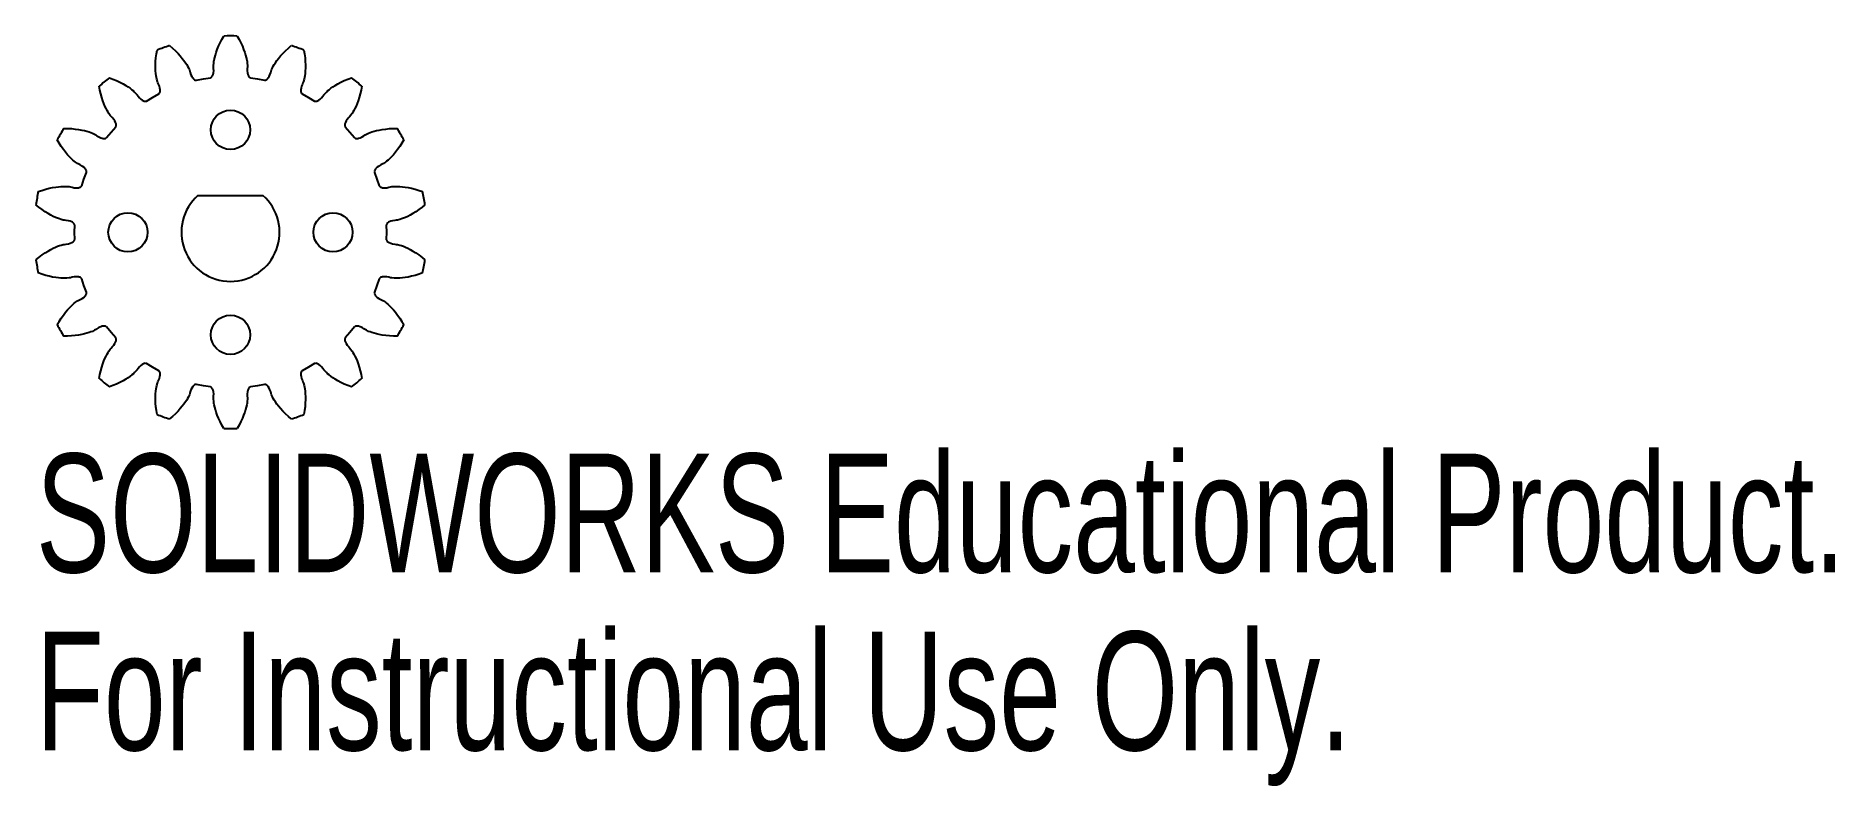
# Model space of a CAD drawing. Header units: millimetres. Extents: x -7.9 to 65.3, y -22.6 to 8.
import ezdxf

# ---------------------------------------------------------------- set-up
doc = ezdxf.new("R2010")
doc.units = ezdxf.units.MM
doc.styles.add('SLDTEXTSTYLE0', font='TXT', dxfattribs={"width": 0.7})

msp = doc.modelspace()

# ---------------------------------------------------------------- linework, layer by layer
at = {"color": 7, "linetype": 'Continuous', "lineweight": 25}
for p, q in [((-3.016, 7.267), (-2.991, 7.42)), ((-2.478, 7.606), (-2.361, 7.505)), ((-2.361, 7.505), (-2.242, 7.394)), ((-2.242, 7.394), (-2.137, 7.287)), ((-0.614, 7.221), (-0.58, 7.33)), ((-0.58, 7.33), (-0.537, 7.45)), ((-0.537, 7.45), (-0.484, 7.579)), ((-0.484, 7.579), (-0.422, 7.715)), ((-0.422, 7.715), (-0.348, 7.86)), ((-0.348, 7.86), (-0.273, 7.995)), ((0.273, 7.995), (0.348, 7.86)), ((0.348, 7.86), (0.422, 7.715)), ((0.422, 7.715), (0.484, 7.579)), ((0.484, 7.579), (0.537, 7.45)), ((0.537, 7.45), (0.58, 7.33)), ((0.58, 7.33), (0.614, 7.221)), ((2.137, 7.287), (2.242, 7.394)), ((2.242, 7.394), (2.361, 7.505)), ((2.361, 7.505), (2.478, 7.606)), ((2.991, 7.42), (3.016, 7.267)), ((-3.053, 6.817), (-3.047, 6.956)), ((-3.052, 6.69), (-3.053, 6.817)), ((-3.047, 6.576), (-3.052, 6.69)), ((-3.047, 6.956), (-3.035, 7.106)), ((-3.035, 7.106), (-3.016, 7.267)), ((-2.137, 7.287), (-2.043, 7.184)), ((-2.043, 7.184), (-1.962, 7.087)), ((-1.962, 7.087), (-1.893, 6.996)), ((-1.893, 6.996), (-1.834, 6.912)), ((-1.834, 6.912), (-1.784, 6.834)), ((-1.784, 6.834), (-1.745, 6.766)), ((-1.745, 6.766), (-1.714, 6.706)), ((-1.714, 6.706), (-1.673, 6.618)), ((-1.673, 6.618), (-1.655, 6.565)), ((-0.691, 6.791), (-0.683, 6.888)), ((-0.69, 6.735), (-0.691, 6.791)), ((-0.685, 6.674), (-0.69, 6.735)), ((-0.684, 6.583), (-0.685, 6.674)), ((-0.683, 6.888), (-0.674, 6.955)), ((-0.674, 6.955), (-0.661, 7.032)), ((-0.661, 7.032), (-0.64, 7.123)), ((-0.64, 7.123), (-0.614, 7.221)), ((0.614, 7.221), (0.64, 7.123)), ((0.64, 7.123), (0.661, 7.032)), ((0.661, 7.032), (0.674, 6.955)), ((0.674, 6.955), (0.683, 6.888)), ((0.683, 6.888), (0.691, 6.791)), ((0.685, 6.674), (0.684, 6.583)), ((0.69, 6.735), (0.685, 6.674)), ((0.691, 6.791), (0.69, 6.735)), ((1.655, 6.565), (1.673, 6.618)), ((1.673, 6.618), (1.714, 6.706)), ((1.714, 6.706), (1.745, 6.766)), ((1.745, 6.766), (1.784, 6.834)), ((1.784, 6.834), (1.834, 6.912)), ((1.834, 6.912), (1.893, 6.996)), ((1.893, 6.996), (1.962, 7.087)), ((1.962, 7.087), (2.043, 7.184)), ((2.043, 7.184), (2.137, 7.287)), ((3.016, 7.267), (3.035, 7.106)), ((3.035, 7.106), (3.047, 6.956)), ((3.047, 6.956), (3.053, 6.817)), ((3.052, 6.69), (3.047, 6.576)), ((3.053, 6.817), (3.052, 6.69)), ((-5.319, 5.797), (-5.348, 5.95)), ((-4.931, 6.3), (-4.786, 6.245)), ((-4.786, 6.245), (-4.636, 6.182)), ((-4.636, 6.182), (-4.5, 6.117)), ((-4.5, 6.117), (-4.377, 6.052)), ((-4.377, 6.052), (-4.268, 5.988)), ((-4.268, 5.988), (-4.171, 5.927)), ((-4.171, 5.927), (-4.088, 5.868)), ((-4.088, 5.868), (-4.014, 5.811)), ((-3.038, 6.474), (-3.047, 6.576)), ((-3.026, 6.382), (-3.038, 6.474)), ((-3.012, 6.305), (-3.026, 6.382)), ((-2.998, 6.239), (-3.012, 6.305)), ((-2.972, 6.145), (-2.998, 6.239)), ((-2.952, 6.093), (-2.972, 6.145)), ((-2.927, 6.037), (-2.952, 6.093)), ((-2.895, 5.952), (-2.927, 6.037)), ((-2.874, 5.874), (-2.895, 5.952)), ((-2.865, 5.806), (-2.874, 5.874)), ((-1.655, 6.565), (-1.639, 6.506)), ((-1.639, 6.506), (-1.608, 6.42)), ((-1.608, 6.42), (-1.574, 6.347)), ((-1.574, 6.347), (-1.537, 6.289)), ((-1.537, 6.289), (-1.518, 6.265)), ((-1.518, 6.265), (-1.499, 6.245)), ((-1.499, 6.245), (-1.479, 6.228)), ((-1.479, 6.228), (-1.46, 6.215)), ((-1.46, 6.215), (-1.44, 6.205)), ((-1.44, 6.205), (-1.421, 6.199)), ((-1.421, 6.199), (-1.403, 6.197)), ((-1.403, 6.197), (-1.385, 6.197)), ((-1.385, 6.197), (-1.103, 6.254)), ((-1.103, 6.254), (-0.818, 6.297)), ((-0.818, 6.297), (-0.801, 6.303)), ((-0.801, 6.303), (-0.784, 6.311)), ((-0.784, 6.311), (-0.769, 6.324)), ((-0.769, 6.324), (-0.754, 6.339)), ((-0.754, 6.339), (-0.74, 6.358)), ((-0.74, 6.358), (-0.728, 6.381)), ((-0.728, 6.381), (-0.716, 6.406)), ((-0.716, 6.406), (-0.706, 6.435)), ((-0.706, 6.435), (-0.692, 6.503)), ((-0.692, 6.503), (-0.684, 6.583)), ((0.684, 6.583), (0.692, 6.503)), ((0.692, 6.503), (0.706, 6.435)), ((0.706, 6.435), (0.716, 6.406)), ((0.716, 6.406), (0.728, 6.381)), ((0.728, 6.381), (0.74, 6.358)), ((0.74, 6.358), (0.754, 6.339)), ((0.754, 6.339), (0.769, 6.324)), ((0.769, 6.324), (0.784, 6.311)), ((0.784, 6.311), (0.801, 6.303)), ((0.801, 6.303), (0.818, 6.297)), ((0.818, 6.297), (1.103, 6.254)), ((1.103, 6.254), (1.385, 6.197)), ((1.385, 6.197), (1.403, 6.197)), ((1.403, 6.197), (1.421, 6.199)), ((1.421, 6.199), (1.44, 6.205)), ((1.44, 6.205), (1.46, 6.215)), ((1.46, 6.215), (1.479, 6.228)), ((1.479, 6.228), (1.499, 6.245)), ((1.499, 6.245), (1.518, 6.265)), ((1.518, 6.265), (1.537, 6.289)), ((1.537, 6.289), (1.574, 6.347)), ((1.574, 6.347), (1.608, 6.42)), ((1.608, 6.42), (1.639, 6.506)), ((1.639, 6.506), (1.655, 6.565)), ((2.874, 5.874), (2.865, 5.806)), ((2.895, 5.952), (2.874, 5.874)), ((2.927, 6.037), (2.895, 5.952)), ((2.952, 6.093), (2.927, 6.037)), ((2.972, 6.145), (2.952, 6.093)), ((2.998, 6.239), (2.972, 6.145)), ((3.012, 6.305), (2.998, 6.239)), ((3.026, 6.382), (3.012, 6.305)), ((3.038, 6.474), (3.026, 6.382)), ((3.047, 6.576), (3.038, 6.474)), ((4.014, 5.811), (4.088, 5.868)), ((4.088, 5.868), (4.171, 5.927)), ((4.171, 5.927), (4.268, 5.988)), ((4.268, 5.988), (4.377, 6.052)), ((4.377, 6.052), (4.5, 6.117)), ((4.5, 6.117), (4.636, 6.182)), ((4.636, 6.182), (4.786, 6.245)), ((4.786, 6.245), (4.931, 6.3)), ((5.348, 5.95), (5.319, 5.797)), ((-5.283, 5.639), (-5.319, 5.797)), ((-5.243, 5.494), (-5.283, 5.639)), ((-5.2, 5.362), (-5.243, 5.494)), ((-5.156, 5.243), (-5.2, 5.362)), ((-5.112, 5.137), (-5.156, 5.243)), ((-5.069, 5.045), (-5.112, 5.137)), ((-4.014, 5.811), (-3.954, 5.761)), ((-3.954, 5.761), (-3.904, 5.716)), ((-3.904, 5.716), (-3.836, 5.646)), ((-3.836, 5.646), (-3.8, 5.603)), ((-3.8, 5.603), (-3.765, 5.553)), ((-3.765, 5.553), (-3.707, 5.483)), ((-3.707, 5.483), (-3.65, 5.426)), ((-3.65, 5.426), (-3.595, 5.384)), ((-3.595, 5.384), (-3.569, 5.368)), ((-3.569, 5.368), (-3.544, 5.356)), ((-3.544, 5.356), (-3.52, 5.347)), ((-3.52, 5.347), (-3.497, 5.341)), ((-3.497, 5.341), (-3.476, 5.338)), ((-3.476, 5.338), (-3.456, 5.339)), ((-3.456, 5.339), (-3.438, 5.343)), ((-3.438, 5.343), (-3.421, 5.35)), ((-3.421, 5.35), (-3.175, 5.499)), ((-3.175, 5.499), (-2.923, 5.638)), ((-2.923, 5.638), (-2.908, 5.649)), ((-2.908, 5.649), (-2.896, 5.662)), ((-2.896, 5.662), (-2.885, 5.679)), ((-2.885, 5.679), (-2.877, 5.699)), ((-2.877, 5.699), (-2.87, 5.722)), ((-2.87, 5.722), (-2.866, 5.747)), ((-2.866, 5.747), (-2.864, 5.775)), ((-2.864, 5.775), (-2.865, 5.806)), ((2.865, 5.806), (2.864, 5.775)), ((2.864, 5.775), (2.866, 5.747)), ((2.866, 5.747), (2.87, 5.722)), ((2.87, 5.722), (2.877, 5.699)), ((2.877, 5.699), (2.885, 5.679)), ((2.885, 5.679), (2.896, 5.662)), ((2.896, 5.662), (2.908, 5.649)), ((2.908, 5.649), (2.923, 5.638)), ((2.923, 5.638), (3.175, 5.499)), ((3.175, 5.499), (3.421, 5.35)), ((3.421, 5.35), (3.438, 5.343)), ((3.438, 5.343), (3.456, 5.339)), ((3.456, 5.339), (3.476, 5.338)), ((3.476, 5.338), (3.497, 5.341)), ((3.497, 5.341), (3.52, 5.347)), ((3.52, 5.347), (3.544, 5.356)), ((3.544, 5.356), (3.569, 5.368)), ((3.569, 5.368), (3.595, 5.384)), ((3.595, 5.384), (3.65, 5.426)), ((3.65, 5.426), (3.707, 5.483)), ((3.707, 5.483), (3.765, 5.553)), ((3.765, 5.553), (3.8, 5.603)), ((3.8, 5.603), (3.836, 5.646)), ((3.836, 5.646), (3.904, 5.716)), ((3.904, 5.716), (3.954, 5.761)), ((3.954, 5.761), (4.014, 5.811)), ((5.112, 5.137), (5.069, 5.045)), ((5.156, 5.243), (5.112, 5.137)), ((5.2, 5.362), (5.156, 5.243)), ((5.243, 5.494), (5.2, 5.362)), ((5.283, 5.639), (5.243, 5.494)), ((5.319, 5.797), (5.283, 5.639)), ((-5.026, 4.962), (-5.069, 5.045)), ((-4.987, 4.894), (-5.026, 4.962)), ((-4.951, 4.837), (-4.987, 4.894)), ((-4.894, 4.758), (-4.951, 4.837)), ((-4.858, 4.716), (-4.894, 4.758)), ((-4.815, 4.672), (-4.858, 4.716)), ((-4.756, 4.603), (-4.815, 4.672)), ((-4.71, 4.537), (-4.756, 4.603)), ((-4.678, 4.476), (-4.71, 4.537)), ((-4.667, 4.447), (-4.678, 4.476)), ((-4.659, 4.42), (-4.667, 4.447)), ((-4.654, 4.395), (-4.659, 4.42)), ((4.659, 4.42), (4.654, 4.395)), ((4.667, 4.447), (4.659, 4.42)), ((4.678, 4.476), (4.667, 4.447)), ((4.71, 4.537), (4.678, 4.476)), ((4.756, 4.603), (4.71, 4.537)), ((4.815, 4.672), (4.756, 4.603)), ((4.858, 4.716), (4.815, 4.672)), ((4.894, 4.758), (4.858, 4.716)), ((4.951, 4.837), (4.894, 4.758)), ((4.987, 4.894), (4.951, 4.837)), ((5.026, 4.962), (4.987, 4.894)), ((5.069, 5.045), (5.026, 4.962)), ((-6.981, 3.628), (-7.06, 3.762)), ((-6.788, 4.234), (-6.633, 4.232)), ((-6.633, 4.232), (-6.471, 4.223)), ((-6.471, 4.223), (-6.321, 4.209)), ((-6.321, 4.209), (-6.183, 4.19)), ((-6.183, 4.19), (-6.058, 4.167)), ((-6.058, 4.167), (-5.947, 4.142)), ((-5.947, 4.142), (-5.848, 4.116)), ((-5.848, 4.116), (-5.76, 4.088)), ((-5.76, 4.088), (-5.686, 4.061)), ((-5.686, 4.061), (-5.624, 4.036)), ((-5.624, 4.036), (-5.536, 3.994)), ((-5.536, 3.994), (-5.488, 3.966)), ((-5.488, 3.966), (-5.437, 3.931)), ((-5.437, 3.931), (-5.359, 3.884)), ((-5.359, 3.884), (-5.286, 3.85)), ((-5.286, 3.85), (-5.22, 3.83)), ((-5.22, 3.83), (-5.19, 3.824)), ((-5.19, 3.824), (-5.162, 3.82)), ((-5.162, 3.82), (-5.136, 3.82)), ((-5.136, 3.82), (-5.113, 3.823)), ((-5.113, 3.823), (-5.092, 3.828)), ((-5.092, 3.828), (-5.074, 3.835)), ((-5.074, 3.835), (-5.058, 3.845)), ((-5.058, 3.845), (-5.045, 3.857)), ((-5.045, 3.857), (-4.864, 4.082)), ((-4.864, 4.082), (-4.675, 4.298)), ((-4.675, 4.298), (-4.665, 4.313)), ((-4.665, 4.313), (-4.658, 4.331)), ((-4.658, 4.331), (-4.654, 4.35)), ((-4.652, 4.372), (-4.654, 4.395)), ((-4.654, 4.35), (-4.652, 4.372)), ((4.654, 4.395), (4.652, 4.372)), ((4.652, 4.372), (4.654, 4.35)), ((4.654, 4.35), (4.658, 4.331)), ((4.658, 4.331), (4.665, 4.313)), ((4.665, 4.313), (4.675, 4.298)), ((4.675, 4.298), (4.864, 4.082)), ((4.864, 4.082), (5.045, 3.857)), ((5.045, 3.857), (5.058, 3.845)), ((5.058, 3.845), (5.074, 3.835)), ((5.074, 3.835), (5.092, 3.828)), ((5.092, 3.828), (5.113, 3.823)), ((5.113, 3.823), (5.136, 3.82)), ((5.136, 3.82), (5.162, 3.82)), ((5.162, 3.82), (5.19, 3.824)), ((5.19, 3.824), (5.22, 3.83)), ((5.22, 3.83), (5.286, 3.85)), ((5.286, 3.85), (5.359, 3.884)), ((5.359, 3.884), (5.437, 3.931)), ((5.437, 3.931), (5.488, 3.966)), ((5.488, 3.966), (5.536, 3.994)), ((5.536, 3.994), (5.624, 4.036)), ((5.624, 4.036), (5.686, 4.061)), ((5.686, 4.061), (5.76, 4.088)), ((5.76, 4.088), (5.848, 4.116)), ((5.848, 4.116), (5.947, 4.142)), ((5.947, 4.142), (6.058, 4.167)), ((6.058, 4.167), (6.183, 4.19)), ((6.183, 4.19), (6.321, 4.209)), ((6.321, 4.209), (6.471, 4.223)), ((6.471, 4.223), (6.633, 4.232)), ((6.633, 4.232), (6.788, 4.234)), ((7.06, 3.762), (6.981, 3.628)), ((-6.893, 3.492), (-6.981, 3.628)), ((-6.806, 3.37), (-6.893, 3.492)), ((-6.72, 3.26), (-6.806, 3.37)), ((-6.638, 3.163), (-6.72, 3.26)), ((-6.561, 3.079), (-6.638, 3.163)), ((-6.489, 3.007), (-6.561, 3.079)), ((-6.42, 2.944), (-6.489, 3.007)), ((-6.36, 2.893), (-6.42, 2.944)), ((6.42, 2.944), (6.36, 2.893)), ((6.489, 3.007), (6.42, 2.944)), ((6.561, 3.079), (6.489, 3.007)), ((6.638, 3.163), (6.561, 3.079)), ((6.72, 3.26), (6.638, 3.163)), ((6.806, 3.37), (6.72, 3.26)), ((6.893, 3.492), (6.806, 3.37)), ((6.981, 3.628), (6.893, 3.492)), ((-6.307, 2.852), (-6.36, 2.893)), ((-6.227, 2.797), (-6.307, 2.852)), ((-6.178, 2.77), (-6.227, 2.797)), ((-6.123, 2.743), (-6.178, 2.77)), ((-6.043, 2.699), (-6.123, 2.743)), ((-5.977, 2.652), (-6.043, 2.699)), ((-5.926, 2.606), (-5.977, 2.652)), ((-5.967, 2.172), (-5.863, 2.44)), ((-5.906, 2.583), (-5.926, 2.606)), ((-5.89, 2.56), (-5.906, 2.583)), ((-5.877, 2.538), (-5.89, 2.56)), ((-5.867, 2.517), (-5.877, 2.538)), ((-5.861, 2.496), (-5.867, 2.517)), ((-5.863, 2.44), (-5.859, 2.458)), ((-5.858, 2.476), (-5.861, 2.496)), ((-5.859, 2.458), (-5.858, 2.476)), ((5.861, 2.496), (5.858, 2.476)), ((5.858, 2.476), (5.859, 2.458)), ((5.859, 2.458), (5.863, 2.44)), ((5.867, 2.517), (5.861, 2.496)), ((5.863, 2.44), (5.967, 2.172)), ((5.877, 2.538), (5.867, 2.517)), ((5.89, 2.56), (5.877, 2.538)), ((5.906, 2.583), (5.89, 2.56)), ((5.926, 2.606), (5.906, 2.583)), ((5.977, 2.652), (5.926, 2.606)), ((6.043, 2.699), (5.977, 2.652)), ((6.123, 2.743), (6.043, 2.699)), ((6.178, 2.77), (6.123, 2.743)), ((6.227, 2.797), (6.178, 2.77)), ((6.307, 2.852), (6.227, 2.797)), ((6.36, 2.893), (6.307, 2.852)), ((-7.827, 1.657), (-7.68, 1.708)), ((-7.68, 1.708), (-7.525, 1.755)), ((-7.525, 1.755), (-7.379, 1.793)), ((-7.379, 1.793), (-7.243, 1.822)), ((-7.243, 1.822), (-7.118, 1.844)), ((-7.118, 1.844), (-7.005, 1.859)), ((-7.005, 1.859), (-6.903, 1.867)), ((-6.903, 1.867), (-6.81, 1.872)), ((-6.81, 1.872), (-6.732, 1.872)), ((-6.732, 1.872), (-6.665, 1.869)), ((-6.665, 1.869), (-6.568, 1.86)), ((-6.568, 1.86), (-6.513, 1.85)), ((-6.513, 1.85), (-6.454, 1.834)), ((-6.454, 1.834), (-6.364, 1.817)), ((-6.364, 1.817), (-6.284, 1.81)), ((-6.284, 1.81), (-6.215, 1.813)), ((-6.215, 1.813), (-6.185, 1.818)), ((-6.185, 1.818), (-6.158, 1.824)), ((-6.158, 1.824), (-6.133, 1.833)), ((-6.133, 1.833), (-6.112, 1.843)), ((-6.112, 1.843), (-6.094, 1.855)), ((-6.094, 1.855), (-6.079, 1.869)), ((-6.079, 1.869), (-6.068, 1.883)), ((-6.068, 1.883), (-6.06, 1.899)), ((-6.06, 1.899), (-5.967, 2.172)), ((-1.323, 1.5), (1.323, 1.5)), ((5.967, 2.172), (6.06, 1.899)), ((6.06, 1.899), (6.068, 1.883)), ((6.068, 1.883), (6.079, 1.869)), ((6.079, 1.869), (6.094, 1.855)), ((6.094, 1.855), (6.112, 1.843)), ((6.112, 1.843), (6.133, 1.833)), ((6.133, 1.833), (6.158, 1.824)), ((6.158, 1.824), (6.185, 1.818)), ((6.185, 1.818), (6.215, 1.813)), ((6.215, 1.813), (6.284, 1.81)), ((6.284, 1.81), (6.364, 1.817)), ((6.364, 1.817), (6.454, 1.834)), ((6.454, 1.834), (6.513, 1.85)), ((6.513, 1.85), (6.568, 1.86)), ((6.568, 1.86), (6.665, 1.869)), ((6.665, 1.869), (6.732, 1.872)), ((6.732, 1.872), (6.81, 1.872)), ((6.81, 1.872), (6.903, 1.867)), ((6.903, 1.867), (7.005, 1.859)), ((7.005, 1.859), (7.118, 1.844)), ((7.118, 1.844), (7.243, 1.822)), ((7.243, 1.822), (7.379, 1.793)), ((7.379, 1.793), (7.525, 1.755)), ((7.525, 1.755), (7.68, 1.708)), ((7.68, 1.708), (7.827, 1.657)), ((-7.801, 1.022), (-7.921, 1.12)), ((-7.671, 0.924), (-7.801, 1.022)), ((-7.548, 0.839), (-7.671, 0.924)), ((-7.43, 0.765), (-7.548, 0.839)), ((-7.32, 0.702), (-7.43, 0.765)), ((7.43, 0.765), (7.32, 0.702)), ((7.548, 0.839), (7.43, 0.765)), ((7.671, 0.924), (7.548, 0.839)), ((7.801, 1.022), (7.671, 0.924)), ((7.921, 1.12), (7.801, 1.022)), ((-7.218, 0.649), (-7.32, 0.702)), ((-7.126, 0.606), (-7.218, 0.649)), ((-7.04, 0.571), (-7.126, 0.606)), ((-6.966, 0.543), (-7.04, 0.571)), ((-6.902, 0.523), (-6.966, 0.543)), ((-6.808, 0.499), (-6.902, 0.523)), ((-6.753, 0.49), (-6.808, 0.499)), ((-6.692, 0.484), (-6.753, 0.49)), ((-6.601, 0.469), (-6.692, 0.484)), ((-6.524, 0.448), (-6.601, 0.469)), ((-6.46, 0.422), (-6.524, 0.448)), ((-6.434, 0.407), (-6.46, 0.422)), ((-6.41, 0.392), (-6.434, 0.407)), ((-6.39, 0.375), (-6.41, 0.392)), ((-6.374, 0.358), (-6.39, 0.375)), ((-6.361, 0.341), (-6.374, 0.358)), ((-6.352, 0.323), (-6.361, 0.341)), ((-6.346, 0.306), (-6.352, 0.323)), ((-6.35, 0), (-6.344, 0.288)), ((-6.344, -0.288), (-6.35, 0)), ((-6.344, 0.288), (-6.346, 0.306)), ((6.346, 0.306), (6.344, 0.288)), ((6.344, 0.288), (6.35, 0)), ((6.35, 0), (6.344, -0.288)), ((6.352, 0.323), (6.346, 0.306)), ((6.361, 0.341), (6.352, 0.323)), ((6.374, 0.358), (6.361, 0.341)), ((6.39, 0.375), (6.374, 0.358)), ((6.41, 0.392), (6.39, 0.375)), ((6.434, 0.407), (6.41, 0.392)), ((6.46, 0.422), (6.434, 0.407)), ((6.524, 0.448), (6.46, 0.422)), ((6.601, 0.469), (6.524, 0.448)), ((6.692, 0.484), (6.601, 0.469)), ((6.753, 0.49), (6.692, 0.484)), ((6.808, 0.499), (6.753, 0.49)), ((6.902, 0.523), (6.808, 0.499)), ((6.966, 0.543), (6.902, 0.523)), ((7.04, 0.571), (6.966, 0.543)), ((7.126, 0.606), (7.04, 0.571)), ((7.218, 0.649), (7.126, 0.606)), ((7.32, 0.702), (7.218, 0.649)), ((-7.43, -0.765), (-7.32, -0.702)), ((-7.32, -0.702), (-7.218, -0.649)), ((-7.218, -0.649), (-7.126, -0.606)), ((-7.126, -0.606), (-7.04, -0.571)), ((-7.04, -0.571), (-6.966, -0.543)), ((-6.966, -0.543), (-6.902, -0.523)), ((-6.902, -0.523), (-6.808, -0.499)), ((-6.808, -0.499), (-6.753, -0.49)), ((-6.753, -0.49), (-6.692, -0.484)), ((-6.692, -0.484), (-6.601, -0.469)), ((-6.601, -0.469), (-6.524, -0.448)), ((-6.524, -0.448), (-6.46, -0.422)), ((-6.46, -0.422), (-6.434, -0.407)), ((-6.434, -0.407), (-6.41, -0.392)), ((-6.41, -0.392), (-6.39, -0.375)), ((-6.39, -0.375), (-6.374, -0.358)), ((-6.374, -0.358), (-6.361, -0.341)), ((-6.361, -0.341), (-6.352, -0.323)), ((-6.352, -0.323), (-6.346, -0.306)), ((-6.346, -0.306), (-6.344, -0.288)), ((6.344, -0.288), (6.346, -0.306)), ((6.346, -0.306), (6.352, -0.323)), ((6.352, -0.323), (6.361, -0.341)), ((6.361, -0.341), (6.374, -0.358)), ((6.374, -0.358), (6.39, -0.375)), ((6.39, -0.375), (6.41, -0.392)), ((6.41, -0.392), (6.434, -0.407)), ((6.434, -0.407), (6.46, -0.422)), ((6.46, -0.422), (6.524, -0.448)), ((6.524, -0.448), (6.601, -0.469)), ((6.601, -0.469), (6.692, -0.484)), ((6.692, -0.484), (6.753, -0.49)), ((6.753, -0.49), (6.808, -0.499)), ((6.808, -0.499), (6.902, -0.523)), ((6.902, -0.523), (6.966, -0.543)), ((6.966, -0.543), (7.04, -0.571)), ((7.04, -0.571), (7.126, -0.606)), ((7.126, -0.606), (7.218, -0.649)), ((7.218, -0.649), (7.32, -0.702)), ((7.32, -0.702), (7.43, -0.765)), ((-7.921, -1.12), (-7.801, -1.022)), ((-7.801, -1.022), (-7.671, -0.924)), ((-7.671, -0.924), (-7.548, -0.839)), ((-7.548, -0.839), (-7.43, -0.765)), ((7.43, -0.765), (7.548, -0.839)), ((7.548, -0.839), (7.671, -0.924)), ((7.671, -0.924), (7.801, -1.022)), ((7.801, -1.022), (7.921, -1.12)), ((-7.68, -1.708), (-7.827, -1.657)), ((-7.525, -1.755), (-7.68, -1.708)), ((-7.379, -1.793), (-7.525, -1.755)), ((-7.243, -1.822), (-7.379, -1.793)), ((-7.118, -1.844), (-7.243, -1.822)), ((-7.005, -1.859), (-7.118, -1.844)), ((-6.903, -1.867), (-7.005, -1.859)), ((-6.81, -1.872), (-6.903, -1.867)), ((-6.732, -1.872), (-6.81, -1.872)), ((-6.665, -1.869), (-6.732, -1.872)), ((-6.568, -1.86), (-6.665, -1.869)), ((-6.513, -1.85), (-6.568, -1.86)), ((-6.454, -1.834), (-6.513, -1.85)), ((-6.364, -1.817), (-6.454, -1.834)), ((-6.284, -1.81), (-6.364, -1.817)), ((-6.215, -1.813), (-6.284, -1.81)), ((-6.185, -1.818), (-6.215, -1.813)), ((-6.158, -1.824), (-6.185, -1.818)), ((-6.133, -1.833), (-6.158, -1.824)), ((-6.112, -1.843), (-6.133, -1.833)), ((-6.094, -1.855), (-6.112, -1.843)), ((-6.079, -1.869), (-6.094, -1.855)), ((-6.068, -1.883), (-6.079, -1.869)), ((-6.06, -1.899), (-6.068, -1.883)), ((-5.967, -2.172), (-6.06, -1.899)), ((-5.863, -2.44), (-5.967, -2.172)), ((5.967, -2.172), (5.863, -2.44)), ((6.06, -1.899), (5.967, -2.172)), ((6.068, -1.883), (6.06, -1.899)), ((6.079, -1.869), (6.068, -1.883)), ((6.094, -1.855), (6.079, -1.869)), ((6.112, -1.843), (6.094, -1.855)), ((6.133, -1.833), (6.112, -1.843)), ((6.158, -1.824), (6.133, -1.833)), ((6.185, -1.818), (6.158, -1.824)), ((6.215, -1.813), (6.185, -1.818)), ((6.284, -1.81), (6.215, -1.813)), ((6.364, -1.817), (6.284, -1.81)), ((6.454, -1.834), (6.364, -1.817)), ((6.513, -1.85), (6.454, -1.834)), ((6.568, -1.86), (6.513, -1.85)), ((6.665, -1.869), (6.568, -1.86)), ((6.732, -1.872), (6.665, -1.869)), ((6.81, -1.872), (6.732, -1.872)), ((6.903, -1.867), (6.81, -1.872)), ((7.005, -1.859), (6.903, -1.867)), ((7.118, -1.844), (7.005, -1.859)), ((7.243, -1.822), (7.118, -1.844)), ((7.379, -1.793), (7.243, -1.822)), ((7.525, -1.755), (7.379, -1.793)), ((7.68, -1.708), (7.525, -1.755)), ((7.827, -1.657), (7.68, -1.708)), ((-6.42, -2.944), (-6.36, -2.893)), ((-6.36, -2.893), (-6.307, -2.852)), ((-6.307, -2.852), (-6.227, -2.797)), ((-6.227, -2.797), (-6.178, -2.77)), ((-6.178, -2.77), (-6.123, -2.743)), ((-6.123, -2.743), (-6.043, -2.699)), ((-6.043, -2.699), (-5.977, -2.652)), ((-5.977, -2.652), (-5.926, -2.606)), ((-5.926, -2.606), (-5.906, -2.583)), ((-5.906, -2.583), (-5.89, -2.56)), ((-5.89, -2.56), (-5.877, -2.538)), ((-5.877, -2.538), (-5.867, -2.517)), ((-5.867, -2.517), (-5.861, -2.496)), ((-5.859, -2.458), (-5.863, -2.44)), ((-5.861, -2.496), (-5.858, -2.476)), ((-5.858, -2.476), (-5.859, -2.458)), ((5.859, -2.458), (5.858, -2.476)), ((5.858, -2.476), (5.861, -2.496)), ((5.863, -2.44), (5.859, -2.458)), ((5.861, -2.496), (5.867, -2.517)), ((5.867, -2.517), (5.877, -2.538)), ((5.877, -2.538), (5.89, -2.56)), ((5.89, -2.56), (5.906, -2.583)), ((5.906, -2.583), (5.926, -2.606)), ((5.926, -2.606), (5.977, -2.652)), ((5.977, -2.652), (6.043, -2.699)), ((6.043, -2.699), (6.123, -2.743)), ((6.123, -2.743), (6.178, -2.77)), ((6.178, -2.77), (6.227, -2.797)), ((6.227, -2.797), (6.307, -2.852)), ((6.307, -2.852), (6.36, -2.893)), ((6.36, -2.893), (6.42, -2.944)), ((-7.06, -3.762), (-6.981, -3.628)), ((-6.981, -3.628), (-6.893, -3.492)), ((-6.893, -3.492), (-6.806, -3.37)), ((-6.806, -3.37), (-6.72, -3.26)), ((-6.72, -3.26), (-6.638, -3.163)), ((-6.638, -3.163), (-6.561, -3.079)), ((-6.561, -3.079), (-6.489, -3.007)), ((-6.489, -3.007), (-6.42, -2.944)), ((6.42, -2.944), (6.489, -3.007)), ((6.489, -3.007), (6.561, -3.079)), ((6.561, -3.079), (6.638, -3.163)), ((6.638, -3.163), (6.72, -3.26)), ((6.72, -3.26), (6.806, -3.37)), ((6.806, -3.37), (6.893, -3.492)), ((6.893, -3.492), (6.981, -3.628)), ((6.981, -3.628), (7.06, -3.762)), ((-6.633, -4.232), (-6.788, -4.234)), ((-6.471, -4.223), (-6.633, -4.232)), ((-6.321, -4.209), (-6.471, -4.223)), ((-6.183, -4.19), (-6.321, -4.209)), ((-6.058, -4.167), (-6.183, -4.19)), ((-5.947, -4.142), (-6.058, -4.167)), ((-5.848, -4.116), (-5.947, -4.142)), ((-5.76, -4.088), (-5.848, -4.116)), ((-5.686, -4.061), (-5.76, -4.088)), ((-5.624, -4.036), (-5.686, -4.061)), ((-5.536, -3.994), (-5.624, -4.036)), ((-5.488, -3.966), (-5.536, -3.994)), ((-5.437, -3.931), (-5.488, -3.966)), ((-5.359, -3.884), (-5.437, -3.931)), ((-5.286, -3.85), (-5.359, -3.884)), ((-5.22, -3.83), (-5.286, -3.85)), ((-5.19, -3.824), (-5.22, -3.83)), ((-5.162, -3.82), (-5.19, -3.824)), ((-5.136, -3.82), (-5.162, -3.82)), ((-5.113, -3.823), (-5.136, -3.82)), ((-5.092, -3.828), (-5.113, -3.823)), ((-5.074, -3.835), (-5.092, -3.828)), ((-5.058, -3.845), (-5.074, -3.835)), ((-5.045, -3.857), (-5.058, -3.845)), ((-4.864, -4.082), (-5.045, -3.857)), ((-4.675, -4.298), (-4.864, -4.082)), ((-4.665, -4.313), (-4.675, -4.298)), ((-4.658, -4.331), (-4.665, -4.313)), ((-4.659, -4.42), (-4.654, -4.395)), ((-4.654, -4.35), (-4.658, -4.331)), ((-4.652, -4.372), (-4.654, -4.35)), ((-4.654, -4.395), (-4.652, -4.372)), ((4.654, -4.35), (4.652, -4.372)), ((4.652, -4.372), (4.654, -4.395)), ((4.658, -4.331), (4.654, -4.35)), ((4.654, -4.395), (4.659, -4.42)), ((4.665, -4.313), (4.658, -4.331)), ((4.675, -4.298), (4.665, -4.313)), ((4.864, -4.082), (4.675, -4.298)), ((5.045, -3.857), (4.864, -4.082)), ((5.058, -3.845), (5.045, -3.857)), ((5.074, -3.835), (5.058, -3.845)), ((5.092, -3.828), (5.074, -3.835)), ((5.113, -3.823), (5.092, -3.828)), ((5.136, -3.82), (5.113, -3.823)), ((5.162, -3.82), (5.136, -3.82)), ((5.19, -3.824), (5.162, -3.82)), ((5.22, -3.83), (5.19, -3.824)), ((5.286, -3.85), (5.22, -3.83)), ((5.359, -3.884), (5.286, -3.85)), ((5.437, -3.931), (5.359, -3.884)), ((5.488, -3.966), (5.437, -3.931)), ((5.536, -3.994), (5.488, -3.966)), ((5.624, -4.036), (5.536, -3.994)), ((5.686, -4.061), (5.624, -4.036)), ((5.76, -4.088), (5.686, -4.061)), ((5.848, -4.116), (5.76, -4.088)), ((5.947, -4.142), (5.848, -4.116)), ((6.058, -4.167), (5.947, -4.142)), ((6.183, -4.19), (6.058, -4.167)), ((6.321, -4.209), (6.183, -4.19)), ((6.471, -4.223), (6.321, -4.209)), ((6.633, -4.232), (6.471, -4.223)), ((6.788, -4.234), (6.633, -4.232)), ((-5.112, -5.137), (-5.069, -5.045)), ((-5.069, -5.045), (-5.026, -4.962)), ((-5.026, -4.962), (-4.987, -4.894)), ((-4.987, -4.894), (-4.951, -4.837)), ((-4.951, -4.837), (-4.894, -4.758)), ((-4.894, -4.758), (-4.858, -4.716)), ((-4.858, -4.716), (-4.815, -4.672)), ((-4.815, -4.672), (-4.756, -4.603)), ((-4.756, -4.603), (-4.71, -4.537)), ((-4.71, -4.537), (-4.678, -4.476)), ((-4.678, -4.476), (-4.667, -4.447)), ((-4.667, -4.447), (-4.659, -4.42)), ((4.659, -4.42), (4.667, -4.447)), ((4.667, -4.447), (4.678, -4.476)), ((4.678, -4.476), (4.71, -4.537)), ((4.71, -4.537), (4.756, -4.603)), ((4.756, -4.603), (4.815, -4.672)), ((4.815, -4.672), (4.858, -4.716)), ((4.858, -4.716), (4.894, -4.758)), ((4.894, -4.758), (4.951, -4.837)), ((4.951, -4.837), (4.987, -4.894)), ((4.987, -4.894), (5.026, -4.962)), ((5.026, -4.962), (5.069, -5.045)), ((5.069, -5.045), (5.112, -5.137)), ((-5.348, -5.95), (-5.319, -5.797)), ((-5.319, -5.797), (-5.283, -5.639)), ((-5.283, -5.639), (-5.243, -5.494)), ((-5.243, -5.494), (-5.2, -5.362)), ((-5.2, -5.362), (-5.156, -5.243)), ((-5.156, -5.243), (-5.112, -5.137)), ((-4.014, -5.811), (-4.088, -5.868)), ((-3.954, -5.761), (-4.014, -5.811)), ((-3.904, -5.716), (-3.954, -5.761)), ((-3.836, -5.646), (-3.904, -5.716)), ((-3.8, -5.603), (-3.836, -5.646)), ((-3.765, -5.553), (-3.8, -5.603)), ((-3.707, -5.483), (-3.765, -5.553)), ((-3.65, -5.426), (-3.707, -5.483)), ((-3.595, -5.384), (-3.65, -5.426)), ((-3.569, -5.368), (-3.595, -5.384)), ((-3.544, -5.356), (-3.569, -5.368)), ((-3.52, -5.347), (-3.544, -5.356)), ((-3.497, -5.341), (-3.52, -5.347)), ((-3.476, -5.338), (-3.497, -5.341)), ((-3.456, -5.339), (-3.476, -5.338)), ((-3.438, -5.343), (-3.456, -5.339)), ((-3.421, -5.35), (-3.438, -5.343)), ((-3.175, -5.499), (-3.421, -5.35)), ((-2.923, -5.638), (-3.175, -5.499)), ((-2.908, -5.649), (-2.923, -5.638)), ((-2.896, -5.662), (-2.908, -5.649)), ((-2.885, -5.679), (-2.896, -5.662)), ((-2.877, -5.699), (-2.885, -5.679)), ((-2.87, -5.722), (-2.877, -5.699)), ((-2.874, -5.874), (-2.865, -5.806)), ((-2.866, -5.747), (-2.87, -5.722)), ((-2.864, -5.775), (-2.866, -5.747)), ((-2.865, -5.806), (-2.864, -5.775)), ((2.866, -5.747), (2.864, -5.775)), ((2.864, -5.775), (2.865, -5.806)), ((2.865, -5.806), (2.874, -5.874)), ((2.87, -5.722), (2.866, -5.747)), ((2.877, -5.699), (2.87, -5.722)), ((2.885, -5.679), (2.877, -5.699)), ((2.896, -5.662), (2.885, -5.679)), ((2.908, -5.649), (2.896, -5.662)), ((2.923, -5.638), (2.908, -5.649)), ((3.175, -5.499), (2.923, -5.638)), ((3.421, -5.35), (3.175, -5.499)), ((3.438, -5.343), (3.421, -5.35)), ((3.456, -5.339), (3.438, -5.343)), ((3.476, -5.338), (3.456, -5.339)), ((3.497, -5.341), (3.476, -5.338)), ((3.52, -5.347), (3.497, -5.341)), ((3.544, -5.356), (3.52, -5.347)), ((3.569, -5.368), (3.544, -5.356)), ((3.595, -5.384), (3.569, -5.368)), ((3.65, -5.426), (3.595, -5.384)), ((3.707, -5.483), (3.65, -5.426)), ((3.765, -5.553), (3.707, -5.483)), ((3.8, -5.603), (3.765, -5.553)), ((3.836, -5.646), (3.8, -5.603)), ((3.904, -5.716), (3.836, -5.646)), ((3.954, -5.761), (3.904, -5.716)), ((4.014, -5.811), (3.954, -5.761)), ((4.088, -5.868), (4.014, -5.811)), ((5.112, -5.137), (5.156, -5.243)), ((5.156, -5.243), (5.2, -5.362)), ((5.2, -5.362), (5.243, -5.494)), ((5.243, -5.494), (5.283, -5.639)), ((5.283, -5.639), (5.319, -5.797)), ((5.319, -5.797), (5.348, -5.95)), ((-4.786, -6.245), (-4.931, -6.3)), ((-4.636, -6.182), (-4.786, -6.245)), ((-4.5, -6.117), (-4.636, -6.182)), ((-4.377, -6.052), (-4.5, -6.117)), ((-4.268, -5.988), (-4.377, -6.052)), ((-4.171, -5.927), (-4.268, -5.988)), ((-4.088, -5.868), (-4.171, -5.927)), ((-3.052, -6.69), (-3.047, -6.576)), ((-3.047, -6.576), (-3.038, -6.474)), ((-3.038, -6.474), (-3.026, -6.382)), ((-3.026, -6.382), (-3.012, -6.305)), ((-3.012, -6.305), (-2.998, -6.239)), ((-2.998, -6.239), (-2.972, -6.145)), ((-2.972, -6.145), (-2.952, -6.093)), ((-2.952, -6.093), (-2.927, -6.037)), ((-2.927, -6.037), (-2.895, -5.952)), ((-2.895, -5.952), (-2.874, -5.874)), ((-1.655, -6.565), (-1.673, -6.618)), ((-1.639, -6.506), (-1.655, -6.565)), ((-1.608, -6.42), (-1.639, -6.506)), ((-1.574, -6.347), (-1.608, -6.42)), ((-1.537, -6.289), (-1.574, -6.347)), ((-1.518, -6.265), (-1.537, -6.289)), ((-1.499, -6.245), (-1.518, -6.265)), ((-1.479, -6.228), (-1.499, -6.245)), ((-1.46, -6.215), (-1.479, -6.228)), ((-1.44, -6.205), (-1.46, -6.215)), ((-1.421, -6.199), (-1.44, -6.205)), ((-1.403, -6.197), (-1.421, -6.199)), ((-1.385, -6.197), (-1.403, -6.197)), ((-1.103, -6.254), (-1.385, -6.197)), ((-0.818, -6.297), (-1.103, -6.254)), ((-0.801, -6.303), (-0.818, -6.297)), ((-0.784, -6.311), (-0.801, -6.303)), ((-0.769, -6.324), (-0.784, -6.311)), ((-0.754, -6.339), (-0.769, -6.324)), ((-0.74, -6.358), (-0.754, -6.339)), ((-0.728, -6.381), (-0.74, -6.358)), ((-0.716, -6.406), (-0.728, -6.381)), ((-0.706, -6.435), (-0.716, -6.406)), ((-0.692, -6.503), (-0.706, -6.435)), ((-0.684, -6.583), (-0.692, -6.503)), ((-0.685, -6.674), (-0.684, -6.583)), ((0.692, -6.503), (0.684, -6.583)), ((0.684, -6.583), (0.685, -6.674)), ((0.706, -6.435), (0.692, -6.503)), ((0.716, -6.406), (0.706, -6.435)), ((0.728, -6.381), (0.716, -6.406)), ((0.74, -6.358), (0.728, -6.381)), ((0.754, -6.339), (0.74, -6.358)), ((0.769, -6.324), (0.754, -6.339)), ((0.784, -6.311), (0.769, -6.324)), ((0.801, -6.303), (0.784, -6.311)), ((0.818, -6.297), (0.801, -6.303)), ((1.103, -6.254), (0.818, -6.297)), ((1.385, -6.197), (1.103, -6.254)), ((1.403, -6.197), (1.385, -6.197)), ((1.421, -6.199), (1.403, -6.197)), ((1.44, -6.205), (1.421, -6.199)), ((1.46, -6.215), (1.44, -6.205)), ((1.479, -6.228), (1.46, -6.215)), ((1.499, -6.245), (1.479, -6.228)), ((1.518, -6.265), (1.499, -6.245)), ((1.537, -6.289), (1.518, -6.265)), ((1.574, -6.347), (1.537, -6.289)), ((1.608, -6.42), (1.574, -6.347)), ((1.639, -6.506), (1.608, -6.42)), ((1.655, -6.565), (1.639, -6.506)), ((1.673, -6.618), (1.655, -6.565)), ((2.874, -5.874), (2.895, -5.952)), ((2.895, -5.952), (2.927, -6.037)), ((2.927, -6.037), (2.952, -6.093)), ((2.952, -6.093), (2.972, -6.145)), ((2.972, -6.145), (2.998, -6.239)), ((2.998, -6.239), (3.012, -6.305)), ((3.012, -6.305), (3.026, -6.382)), ((3.026, -6.382), (3.038, -6.474)), ((3.038, -6.474), (3.047, -6.576)), ((3.047, -6.576), (3.052, -6.69)), ((4.171, -5.927), (4.088, -5.868)), ((4.268, -5.988), (4.171, -5.927)), ((4.377, -6.052), (4.268, -5.988)), ((4.5, -6.117), (4.377, -6.052)), ((4.636, -6.182), (4.5, -6.117)), ((4.786, -6.245), (4.636, -6.182)), ((4.931, -6.3), (4.786, -6.245)), ((-3.053, -6.817), (-3.052, -6.69)), ((-3.047, -6.956), (-3.053, -6.817)), ((-3.035, -7.106), (-3.047, -6.956)), ((-3.016, -7.267), (-3.035, -7.106)), ((-2.991, -7.42), (-3.016, -7.267)), ((-2.137, -7.287), (-2.242, -7.394)), ((-2.043, -7.184), (-2.137, -7.287)), ((-1.962, -7.087), (-2.043, -7.184)), ((-1.893, -6.996), (-1.962, -7.087)), ((-1.834, -6.912), (-1.893, -6.996)), ((-1.784, -6.834), (-1.834, -6.912)), ((-1.745, -6.766), (-1.784, -6.834)), ((-1.714, -6.706), (-1.745, -6.766)), ((-1.673, -6.618), (-1.714, -6.706)), ((-0.691, -6.791), (-0.69, -6.735)), ((-0.683, -6.888), (-0.691, -6.791)), ((-0.69, -6.735), (-0.685, -6.674)), ((-0.674, -6.955), (-0.683, -6.888)), ((-0.661, -7.032), (-0.674, -6.955)), ((-0.64, -7.123), (-0.661, -7.032)), ((-0.614, -7.221), (-0.64, -7.123)), ((-0.58, -7.33), (-0.614, -7.221)), ((0.614, -7.221), (0.58, -7.33)), ((0.64, -7.123), (0.614, -7.221)), ((0.661, -7.032), (0.64, -7.123)), ((0.674, -6.955), (0.661, -7.032)), ((0.683, -6.888), (0.674, -6.955)), ((0.691, -6.791), (0.683, -6.888)), ((0.685, -6.674), (0.69, -6.735)), ((0.69, -6.735), (0.691, -6.791)), ((1.714, -6.706), (1.673, -6.618)), ((1.745, -6.766), (1.714, -6.706)), ((1.784, -6.834), (1.745, -6.766)), ((1.834, -6.912), (1.784, -6.834)), ((1.893, -6.996), (1.834, -6.912)), ((1.962, -7.087), (1.893, -6.996)), ((2.043, -7.184), (1.962, -7.087)), ((2.137, -7.287), (2.043, -7.184)), ((2.242, -7.394), (2.137, -7.287)), ((3.016, -7.267), (2.991, -7.42)), ((3.035, -7.106), (3.016, -7.267)), ((3.047, -6.956), (3.035, -7.106)), ((3.053, -6.817), (3.047, -6.956)), ((3.052, -6.69), (3.053, -6.817)), ((-2.361, -7.505), (-2.478, -7.606)), ((-2.242, -7.394), (-2.361, -7.505)), ((-0.537, -7.45), (-0.58, -7.33)), ((-0.484, -7.579), (-0.537, -7.45)), ((-0.422, -7.715), (-0.484, -7.579)), ((-0.348, -7.86), (-0.422, -7.715)), ((-0.273, -7.995), (-0.348, -7.86)), ((0.348, -7.86), (0.273, -7.995)), ((0.422, -7.715), (0.348, -7.86)), ((0.484, -7.579), (0.422, -7.715)), ((0.537, -7.45), (0.484, -7.579)), ((0.58, -7.33), (0.537, -7.45)), ((2.361, -7.505), (2.242, -7.394)), ((2.478, -7.606), (2.361, -7.505))]:
    msp.add_line(p, q, dxfattribs=at)
for centre in [(0, 4.175), (-4.175, 0), (4.175, 0), (0, -4.175)]:
    msp.add_circle(centre, 0.8, dxfattribs=at)
for radius, start, end in [(8, 108.04793, 111.95207), (8, 88.04793, 91.95207), (8, 68.04793, 71.95207), (8, 128.04793, 131.95207), (8, 48.04793, 51.95207), (8, 148.04793, 151.95207), (8, 28.04793, 31.95207), (8, 168.04793, 171.95207), (2, 131.40962, 48.59038), (8, 8.04793, 11.95207), (8, 188.04793, 191.95207), (8, 348.04793, 351.95207), (8, 208.04793, 211.95207), (8, 328.04793, 331.95207), (8, 228.04793, 231.95207), (8, 308.04793, 311.95207), (8, 248.04793, 251.95207), (8, 268.04793, 271.95207), (8, 288.04793, 291.95207)]:
    msp.add_arc((0, 0), radius, start, end, dxfattribs=at)

# ---------------------------------------------------------------- texts
at = {"color": 7, "linetype": 'Continuous', "char_height": 4.83362, "attachment_point": 1, "style": 'SLDTEXTSTYLE0'}
for s, insert in [('SOLIDWORKS Educational Product.', (-7.921, -9.02)), ('For Instructional Use Only.', (-7.921, -16.27))]:
    msp.add_mtext(s, dxfattribs=dict(at, insert=insert))

doc.saveas('drawing.dxf')
